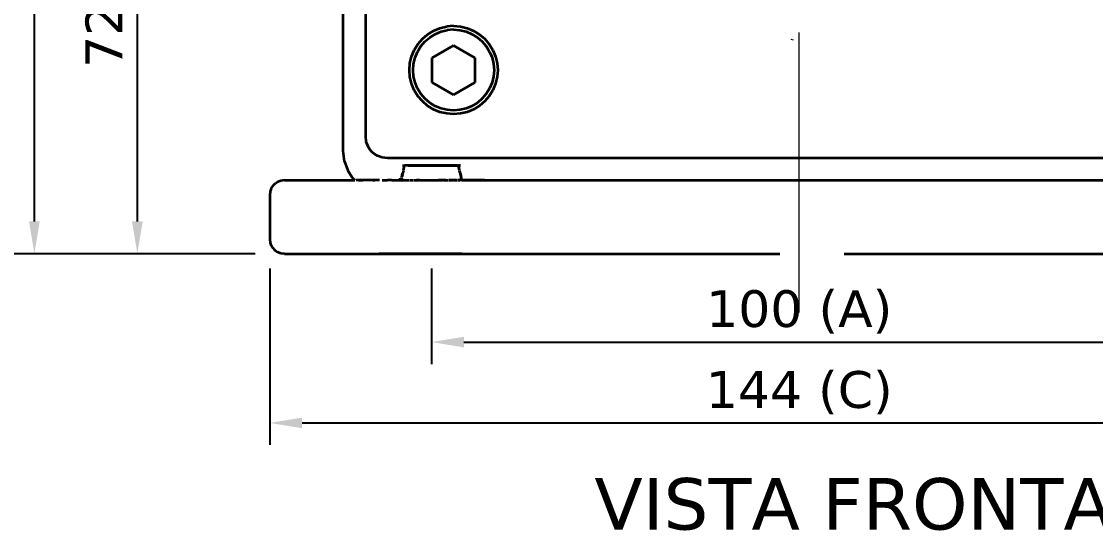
# Model space of a CAD drawing. Header units: millimetres. Extents: x 0 to 420, y 0 to 297.
# Drawn here: x 97.1 to 170.1, y 141.2 to 175.8 of the extents above; entities that cross this region are included whole.
import ezdxf
from ezdxf.enums import TextEntityAlignment as Align

# ---------------------------------------------------------------- set-up
doc = ezdxf.new("R2010")
doc.units = ezdxf.units.MM
doc.header["$LTSCALE"] = 6
doc.linetypes.add('CENTER', pattern=[5.08, 3.175, -0.635, 0.635, -0.635])
for name, color, linetype, lineweight in [('CENTRO', 7, 'CENTER', 18), ('COTA', 7, 'Continuous', 18), ('TEXTO', 7, 'Continuous', 25), ('VISIVEL', 7, 'Continuous', 35)]:
    doc.layers.add(name, color=color, linetype=linetype, lineweight=lineweight)
doc.styles.add('DESENHO', font='DejaVuSans.ttf')
doc.dimstyles.new('COTA', dxfattribs={"dimtxt": 2.5, "dimasz": 2.2, "dimexe": 1.5, "dimexo": 1, "dimgap": 0.8, "dimtad": 1, "dimdec": 0, "dimtxsty": 'DESENHO', "dimcen": 2.5, "dimazin": 3, "dimtfac": 1, "dimtmove": 0, "dimatfit": 3})

msp = doc.modelspace()

# ---------------------------------------------------------------- linework, layer by layer
at = {"layer": 'CENTRO'}
msp.add_line((150, 156), (150, 236), dxfattribs=at)
at = {"layer": 'VISIVEL'}
for p, q in [((120.5, 224), (120.5, 168)), ((119, 167), (119, 209.855)), ((119, 167), (119, 199.52)), ((125.14, 175.175), (125.575, 175.355)), ((125.14, 175.175), (125.575, 175.355)), ((125.575, 175.355), (126.03, 175.465)), ((125.575, 175.355), (126.03, 175.465)), ((126.5, 175.5), (126.03, 175.465)), ((126.5, 175.5), (126.03, 175.465)), ((126.5, 175.25), (126.07, 175.215)), ((126.5, 175.5), (126.97, 175.465)), ((126.5, 175.5), (126.97, 175.465)), ((126.5, 175.25), (126.93, 175.215)), ((126.97, 175.465), (127.425, 175.355)), ((126.97, 175.465), (127.425, 175.355)), ((127.425, 175.355), (127.86, 175.175)), ((127.425, 175.355), (127.86, 175.175)), ((124.075, 174.265), (124.38, 174.62)), ((124.075, 174.265), (124.38, 174.62)), ((124.38, 174.62), (124.735, 174.925)), ((124.38, 174.62), (124.735, 174.925)), ((124.555, 174.445), (124.885, 174.725)), ((124.735, 174.925), (125.14, 175.175)), ((124.735, 174.925), (125.14, 175.175)), ((124.885, 174.725), (125.25, 174.95)), ((125.25, 174.95), (125.65, 175.115)), ((125.65, 175.115), (126.07, 175.215)), ((126.93, 175.215), (127.35, 175.115)), ((127.35, 175.115), (127.75, 174.95)), ((127.75, 174.95), (128.115, 174.725)), ((127.86, 175.175), (128.265, 174.925)), ((127.86, 175.175), (128.265, 174.925)), ((128.115, 174.725), (128.445, 174.445)), ((128.265, 174.925), (128.62, 174.62)), ((128.265, 174.925), (128.62, 174.62)), ((128.62, 174.62), (128.925, 174.265)), ((128.62, 174.62), (128.925, 174.265)), ((149.52, 174.535), (149.545, 174.61)), ((123.645, 173.425), (123.825, 173.86)), ((123.645, 173.425), (123.825, 173.86)), ((123.825, 173.86), (124.075, 174.265)), ((123.825, 173.86), (124.075, 174.265)), ((124.05, 173.75), (124.275, 174.115)), ((124.275, 174.115), (124.555, 174.445)), ((126.5, 174.18), (125.045, 173.34)), ((126.5, 174.18), (125.045, 173.34)), ((126.5, 174.18), (127.955, 173.34)), ((126.5, 174.18), (127.955, 173.34)), ((128.445, 174.445), (128.725, 174.115)), ((128.725, 174.115), (128.95, 173.75)), ((128.925, 174.265), (129.175, 173.86)), ((128.925, 174.265), (129.175, 173.86)), ((129.175, 173.86), (129.355, 173.425)), ((129.175, 173.86), (129.355, 173.425)), ((123.535, 172.97), (123.645, 173.425)), ((123.535, 172.97), (123.645, 173.425)), ((123.785, 172.93), (123.885, 173.35)), ((123.885, 173.35), (124.05, 173.75)), ((125.045, 171.66), (125.045, 173.34)), ((125.045, 171.66), (125.045, 173.34)), ((125.045, 171.66), (125.045, 173.34)), ((127.955, 173.34), (127.955, 171.66)), ((127.955, 173.34), (127.955, 171.66)), ((127.955, 173.34), (127.955, 171.66)), ((128.95, 173.75), (129.115, 173.35)), ((129.115, 173.35), (129.215, 172.93)), ((129.355, 173.425), (129.465, 172.97)), ((129.355, 173.425), (129.465, 172.97)), ((123.5, 172.5), (123.535, 172.97)), ((123.5, 172.5), (123.535, 172.97)), ((123.535, 172.03), (123.5, 172.5)), ((123.535, 172.03), (123.5, 172.5)), ((123.75, 172.5), (123.785, 172.93)), ((123.785, 172.07), (123.75, 172.5)), ((129.215, 172.93), (129.25, 172.5)), ((129.25, 172.5), (129.215, 172.07)), ((129.465, 172.97), (129.5, 172.5)), ((129.465, 172.97), (129.5, 172.5)), ((129.5, 172.5), (129.465, 172.03)), ((129.5, 172.5), (129.465, 172.03)), ((123.645, 171.575), (123.535, 172.03)), ((123.645, 171.575), (123.535, 172.03)), ((123.885, 171.65), (123.785, 172.07)), ((124.05, 171.25), (123.885, 171.65)), ((126.5, 170.82), (125.045, 171.66)), ((126.5, 170.82), (125.045, 171.66)), ((127.955, 171.66), (126.5, 170.82)), ((127.955, 171.66), (126.5, 170.82)), ((129.115, 171.65), (128.95, 171.25)), ((129.215, 172.07), (129.115, 171.65)), ((129.465, 172.03), (129.355, 171.575)), ((129.465, 172.03), (129.355, 171.575)), ((123.825, 171.14), (123.645, 171.575)), ((123.825, 171.14), (123.645, 171.575)), ((124.075, 170.735), (123.825, 171.14)), ((124.075, 170.735), (123.825, 171.14)), ((124.275, 170.885), (124.05, 171.25)), ((124.555, 170.555), (124.275, 170.885)), ((128.725, 170.885), (128.445, 170.555)), ((128.95, 171.25), (128.725, 170.885)), ((129.175, 171.14), (128.925, 170.735)), ((129.175, 171.14), (128.925, 170.735)), ((129.355, 171.575), (129.175, 171.14)), ((129.355, 171.575), (129.175, 171.14)), ((124.38, 170.38), (124.075, 170.735)), ((124.38, 170.38), (124.075, 170.735)), ((124.735, 170.075), (124.38, 170.38)), ((124.735, 170.075), (124.38, 170.38)), ((124.885, 170.275), (124.555, 170.555)), ((125.25, 170.05), (124.885, 170.275)), ((128.115, 170.275), (127.75, 170.05)), ((128.445, 170.555), (128.115, 170.275)), ((128.62, 170.38), (128.265, 170.075)), ((128.62, 170.38), (128.265, 170.075)), ((128.925, 170.735), (128.62, 170.38)), ((128.925, 170.735), (128.62, 170.38)), ((125.14, 169.825), (124.735, 170.075)), ((125.14, 169.825), (124.735, 170.075)), ((125.575, 169.645), (125.14, 169.825)), ((125.575, 169.645), (125.14, 169.825)), ((125.65, 169.885), (125.25, 170.05)), ((126.03, 169.535), (125.575, 169.645)), ((126.03, 169.535), (125.575, 169.645)), ((126.07, 169.785), (125.65, 169.885)), ((126.5, 169.5), (126.03, 169.535)), ((126.5, 169.5), (126.03, 169.535)), ((126.5, 169.75), (126.07, 169.785)), ((126.93, 169.785), (126.5, 169.75)), ((126.97, 169.535), (126.5, 169.5)), ((126.97, 169.535), (126.5, 169.5)), ((127.35, 169.885), (126.93, 169.785)), ((127.425, 169.645), (126.97, 169.535)), ((127.425, 169.645), (126.97, 169.535)), ((127.75, 170.05), (127.35, 169.885)), ((127.86, 169.825), (127.425, 169.645)), ((127.86, 169.825), (127.425, 169.645)), ((128.265, 170.075), (127.86, 169.825)), ((128.265, 170.075), (127.86, 169.825)), ((120.5, 168), (120.545, 167.635)), ((120.545, 167.635), (120.66, 167.33)), ((120.66, 167.33), (120.8, 167.1)), ((119.09, 166.27), (119, 167)), ((120.94, 166.94), (120.8, 167.1)), ((121.1, 166.8), (120.94, 166.94)), ((121.33, 166.66), (121.1, 166.8)), ((121.635, 166.545), (121.33, 166.66)), ((122, 166.5), (121.635, 166.545)), ((178, 166.5), (122, 166.5)), ((119.09, 166.27), (119.315, 165.66)), ((123.035, 166), (123.17, 166)), ((123.1, 165.66), (123.17, 166)), ((123.105, 165.67), (123.17, 166)), ((123.415, 166), (123.17, 166)), ((123.495, 166), (123.235, 166)), ((123.415, 166), (123.94, 166)), ((123.82, 166), (123.495, 166)), ((124.185, 166), (123.82, 166)), ((123.94, 166), (124.29, 166)), ((124.585, 166), (124.185, 166)), ((124.29, 166), (124.56, 166)), ((124.56, 166), (124.79, 166)), ((125, 166), (124.585, 166)), ((124.79, 166), (125, 166)), ((125, 166), (125.21, 166)), ((125.415, 166), (125, 166)), ((125.21, 166), (125.44, 166)), ((125.815, 166), (125.415, 166)), ((125.44, 166), (125.71, 166)), ((125.71, 166), (126.06, 166)), ((126.18, 166), (125.815, 166)), ((126.06, 166), (126.585, 166)), ((126.505, 166), (126.18, 166)), ((126.765, 166), (126.505, 166)), ((126.585, 166), (126.83, 166)), ((126.9, 165.66), (126.83, 166)), ((126.965, 166), (126.83, 166)), ((126.83, 166), (126.89, 165.71)), ((119.315, 165.66), (119.6, 165.2)), ((119.6, 165.2), (119.775, 165)), ((122.875, 164.97), (122.875, 165.155)), ((122.935, 165), (122.985, 165.2)), ((122.935, 165), (122.985, 165.19)), ((122.99, 165.21), (123.035, 165.465)), ((123.025, 165.405), (122.995, 165.235)), ((123.1, 165.655), (123.035, 165.465)), ((123.095, 165.645), (123.035, 165.465)), ((126.95, 165.51), (126.9, 165.655)), ((126.965, 165.465), (126.9, 165.655)), ((127.005, 165.24), (126.93, 165.655)), ((126.965, 165.465), (127.015, 165.2)), ((127.065, 165), (127.015, 165.2)), ((127.065, 165), (127.025, 165.15)), ((114.105, 164.445), (114.03, 164.245)), ((114.105, 164.445), (114.2, 164.6)), ((114.2, 164.6), (114.295, 164.705)), ((114.295, 164.705), (114.4, 164.8)), ((114.555, 164.895), (114.4, 164.8)), ((114.755, 164.97), (114.555, 164.895)), ((115, 165), (114.755, 164.97)), ((115, 165), (119.775, 165)), ((120, 165), (119.88, 165)), ((120.35, 165), (120, 165)), ((120.045, 165), (120.24, 165)), ((120.24, 165), (120.335, 165)), ((120.5, 165), (120.35, 165)), ((121, 165), (120.5, 165)), ((121, 165), (120.52, 165)), ((121.46, 165), (121, 165)), ((121, 165), (121.135, 165)), ((121.46, 165), (121.135, 165)), ((121.64, 165), (122, 165)), ((122.305, 165), (122.01, 165)), ((122.305, 165), (122.935, 165)), ((123.015, 165), (122.935, 165)), ((122.935, 165), (123.02, 165)), ((123.135, 165), (123.035, 165)), ((123.035, 165), (123.205, 165)), ((123.135, 165), (123.235, 165)), ((123.235, 165), (123.455, 165)), ((123.495, 165), (123.77, 165)), ((123.495, 165), (123.595, 165)), ((123.82, 165), (124.13, 165)), ((123.82, 165), (123.98, 165)), ((124.185, 165), (123.98, 165)), ((124.185, 165), (124.525, 165)), ((124.185, 165), (125.07, 165)), ((124.585, 165), (124.935, 165)), ((124.585, 165), (124.67, 165)), ((124.67, 165), (124.885, 165)), ((125, 165), (125.35, 165)), ((125, 165), (125.415, 165)), ((125.415, 165), (125.75, 165)), ((125.815, 165), (125.47, 165)), ((125.815, 165), (126.125, 165)), ((125.98, 165), (125.835, 165)), ((125.98, 165), (126.125, 165)), ((126.645, 165), (126.18, 165)), ((126.18, 165), (126.455, 165)), ((126.505, 165), (126.725, 165)), ((126.705, 165), (126.515, 165)), ((126.965, 165), (126.765, 165)), ((126.765, 165), (126.935, 165)), ((127.065, 165), (126.965, 165)), ((128.595, 165), (127.065, 165)), ((127.065, 165), (143.145, 165)), ((128.595, 165), (133.185, 165)), ((133.185, 165), (172.935, 165)), ((114.03, 164.245), (114, 164)), ((114, 164), (114, 161)), ((114, 161), (114.03, 160.755)), ((114.03, 160.755), (114.105, 160.555)), ((114.105, 160.555), (114.2, 160.4)), ((114.2, 160.4), (114.295, 160.295)), ((114.4, 160.2), (114.295, 160.295)), ((114.555, 160.105), (114.4, 160.2)), ((114.755, 160.03), (114.555, 160.105)), ((115, 160), (114.755, 160.03)), ((115, 160), (143.485, 160)), ((125.135, 160), (121.415, 160)), ((122.915, 160), (123.035, 160)), ((122.915, 160), (123.025, 160)), ((122.915, 160), (123.025, 160)), ((122.925, 160), (123.035, 160)), ((123.035, 160), (122.925, 160)), ((123.035, 160), (122.96, 160)), ((123.035, 160), (123.22, 160)), ((123.035, 160), (123.22, 160)), ((123.05, 160), (123.23, 160)), ((123.235, 160), (123.05, 160)), ((123.08, 160), (123.235, 160)), ((123.085, 160), (123.235, 160)), ((123.235, 160), (123.495, 160)), ((123.495, 160), (123.235, 160)), ((123.235, 160), (123.395, 160)), ((123.235, 160), (123.475, 160)), ((123.235, 160), (123.475, 160)), ((123.255, 160), (123.495, 160)), ((123.495, 160), (123.255, 160)), ((123.495, 160), (123.64, 160)), ((123.495, 160), (123.82, 160)), ((123.495, 160), (123.68, 160)), ((123.495, 160), (123.795, 160)), ((123.495, 160), (123.795, 160)), ((123.52, 160), (123.815, 160)), ((123.82, 160), (123.52, 160)), ((123.64, 160), (123.82, 160)), ((123.68, 160), (123.82, 160)), ((123.82, 160), (124.185, 160)), ((123.82, 160), (124.085, 160)), ((123.82, 160), (124.185, 160)), ((123.82, 160), (124.16, 160)), ((123.82, 160), (124.16, 160)), ((123.85, 160), (124.18, 160)), ((124.185, 160), (123.85, 160)), ((123.9, 160), (124.185, 160)), ((124.085, 160), (124.185, 160)), ((124.185, 160), (124.28, 160)), ((124.185, 160), (124.41, 160)), ((124.185, 160), (124.585, 160)), ((124.185, 160), (124.585, 160)), ((124.185, 160), (124.555, 160)), ((124.185, 160), (124.555, 160)), ((124.215, 160), (124.58, 160)), ((124.585, 160), (124.215, 160)), ((124.28, 160), (124.41, 160)), ((124.41, 160), (124.585, 160)), ((124.41, 160), (124.585, 160)), ((124.585, 160), (124.775, 160)), ((124.585, 160), (124.825, 160)), ((124.585, 160), (124.685, 160)), ((124.585, 160), (124.97, 160)), ((124.585, 160), (124.97, 160)), ((124.615, 160), (124.995, 160)), ((125, 160), (124.615, 160)), ((124.685, 160), (125, 160)), ((124.825, 160), (125, 160)), ((125, 160), (125.415, 160)), ((125.14, 160), (125, 160)), ((125, 160), (125.29, 160)), ((125, 160), (125.385, 160)), ((125, 160), (125.385, 160)), ((125.03, 160), (125.41, 160)), ((125.415, 160), (125.03, 160)), ((125.14, 160), (125.415, 160)), ((125.415, 160), (125.505, 160)), ((125.415, 160), (125.65, 160)), ((125.52, 160), (125.415, 160)), ((125.415, 160), (125.815, 160)), ((125.415, 160), (125.785, 160)), ((125.415, 160), (125.785, 160)), ((125.445, 160), (125.81, 160)), ((125.815, 160), (125.445, 160)), ((125.505, 160), (125.815, 160)), ((125.565, 160), (125.815, 160)), ((125.815, 160), (125.895, 160)), ((125.815, 160), (126.18, 160)), ((125.815, 160), (126.04, 160)), ((125.815, 160), (126.15, 160)), ((125.815, 160), (126.15, 160)), ((125.84, 160), (126.175, 160)), ((126.18, 160), (125.84, 160)), ((125.995, 160), (125.895, 160)), ((126.205, 160), (125.995, 160)), ((126.18, 160), (126.26, 160)), ((126.285, 160), (126.18, 160)), ((126.18, 160), (126.505, 160)), ((126.18, 160), (126.48, 160)), ((126.18, 160), (126.48, 160)), ((126.205, 160), (126.505, 160)), ((126.205, 160), (126.5, 160)), ((126.505, 160), (126.205, 160)), ((126.26, 160), (126.665, 160)), ((126.505, 160), (126.765, 160)), ((126.505, 160), (126.765, 160)), ((126.635, 160), (126.505, 160)), ((126.505, 160), (126.745, 160)), ((126.505, 160), (126.745, 160)), ((126.525, 160), (126.765, 160)), ((126.765, 160), (126.525, 160)), ((126.54, 160), (126.65, 160)), ((126.635, 160), (126.865, 160)), ((126.65, 160), (126.73, 160)), ((126.915, 160), (126.705, 160)), ((126.765, 160), (126.965, 160)), ((126.765, 160), (126.95, 160)), ((126.765, 160), (126.95, 160)), ((126.78, 160), (126.96, 160)), ((126.965, 160), (126.78, 160)), ((126.965, 160), (126.87, 160)), ((126.965, 160), (127.085, 160)), ((127.065, 160), (126.965, 160)), ((126.965, 160), (127.085, 160)), ((126.965, 160), (127.075, 160)), ((126.965, 160), (127.075, 160)), ((127.085, 160), (126.975, 160)), ((127.085, 160), (126.975, 160)), ((143.485, 160), (148.69, 160)), ((153.055, 160), (185, 160)), ((153.055, 160), (165.85, 160)), ((165.85, 160), (170.025, 160)), ((170.025, 160), (172.155, 160))]:
    msp.add_line(p, q, dxfattribs=at)

# ---------------------------------------------------------------- texts
at = {"layer": 'TEXTO', "style": 'DESENHO'}
msp.add_text('VISTA FRONTAL', height=3.5, dxfattribs=at).set_placement((155, 143), align=Align.MIDDLE_CENTER)

# ---------------------------------------------------------------- dimensions: what is measured, and where the dimension line sits
at = {"layer": 'COTA'}
for base, p2, text in [((98, 160), (130, 247), '174 (E)'), ((105, 160), (150, 196), '72 (H)')]:
    msp.add_linear_dim(base=base, p1=(114, 160), p2=p2, angle=90, text=text, dimstyle='COTA', override={"dimlfac": 2}, dxfattribs=at).render()
for base, p1, p2, text in [((114, 148.5), (114, 160), (186, 160), '144 (C)'), ((125, 154), (125, 160), (175, 160), '100 (A)')]:
    msp.add_linear_dim(base=base, p1=p1, p2=p2, text=text, dimstyle='COTA', override={"dimlfac": 2}, dxfattribs=at).render()

doc.saveas('drawing.dxf')
